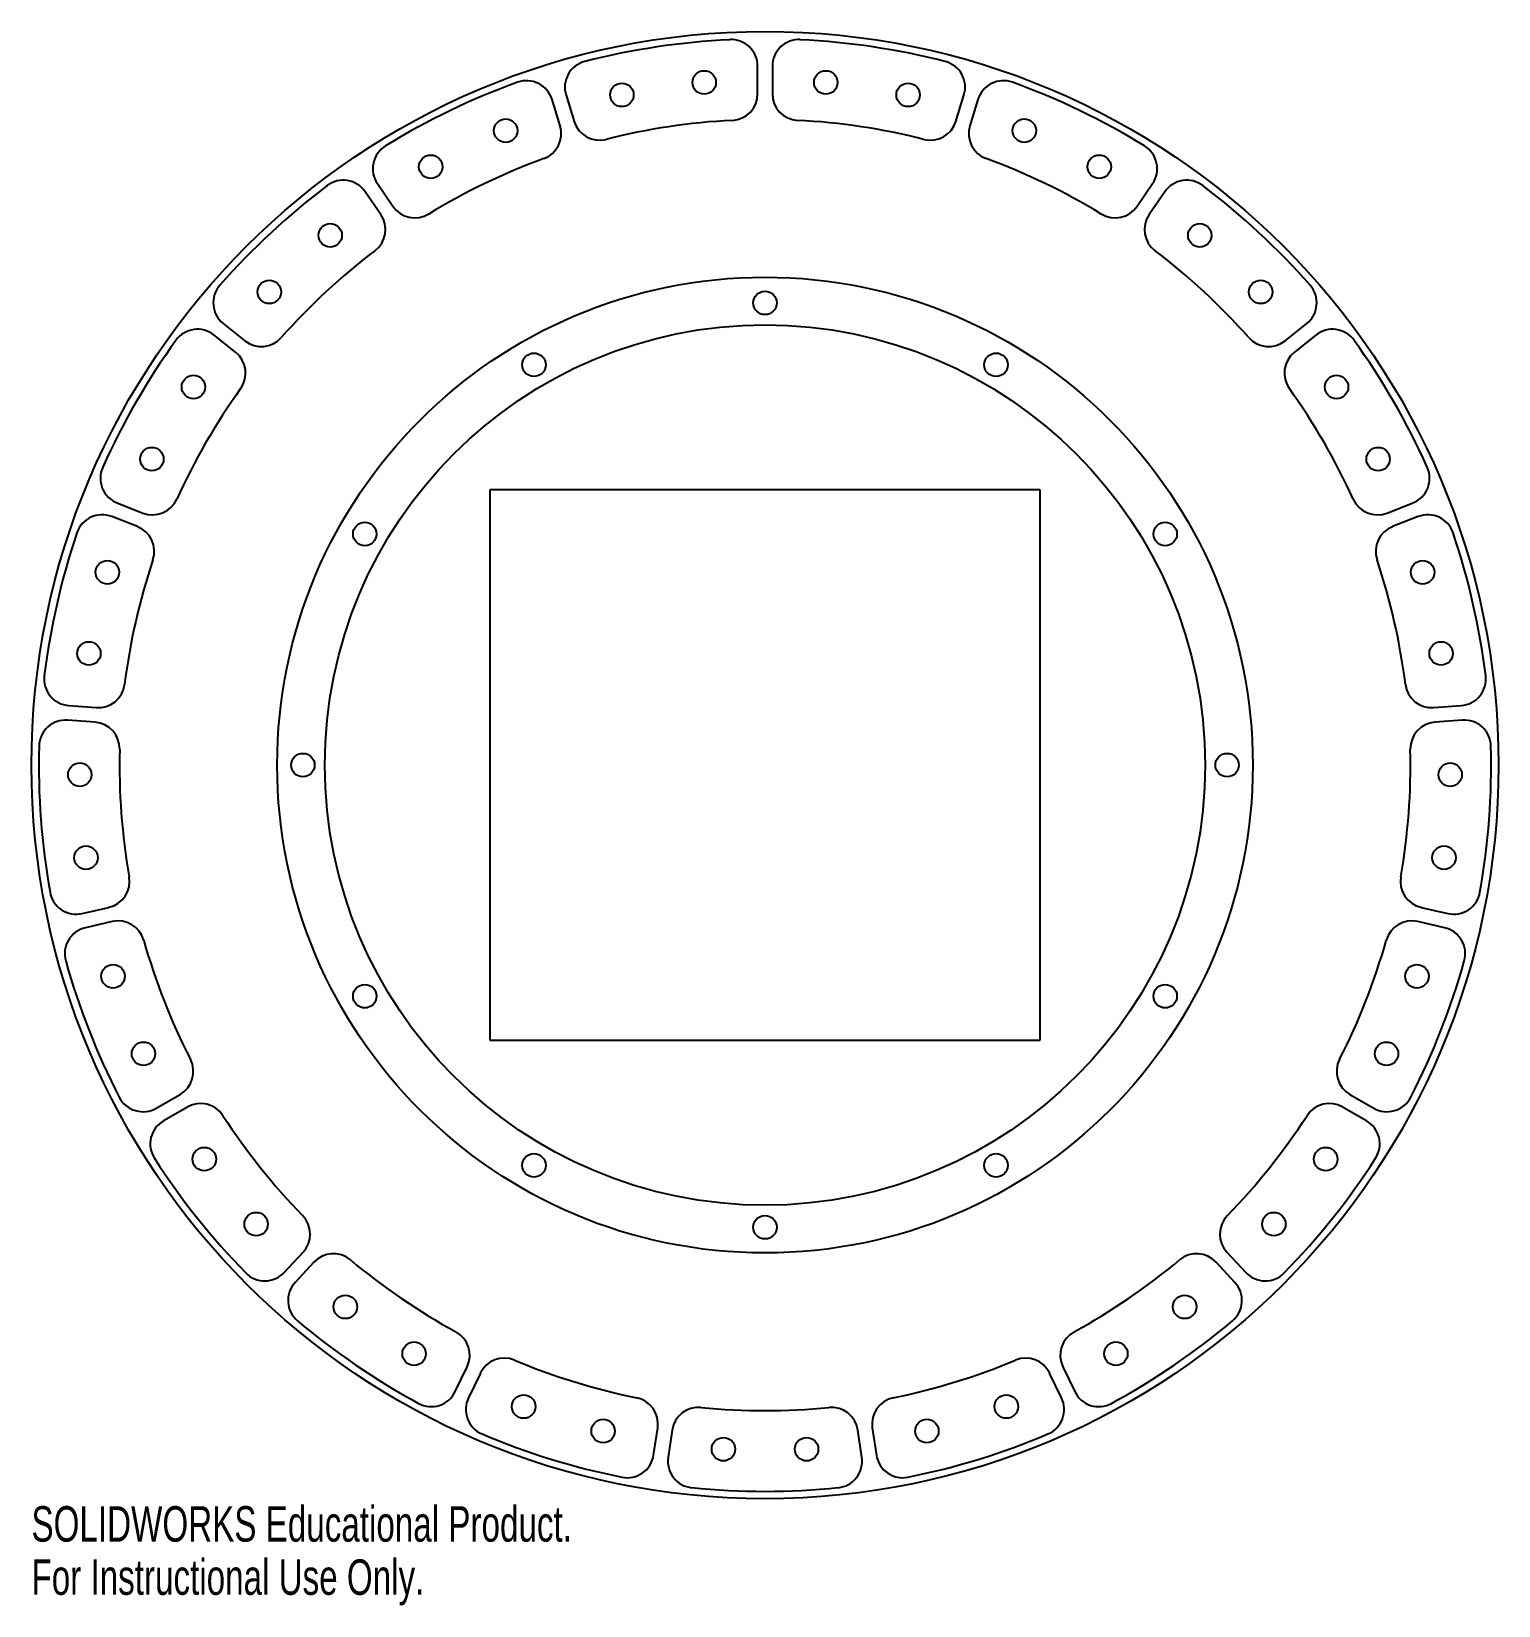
# Model space of a CAD drawing. Header units: millimetres. Extents: x -100 to 100, y -115 to 100.
import ezdxf

# ---------------------------------------------------------------- set-up
doc = ezdxf.new("R2010")
doc.units = ezdxf.units.MM
doc.styles.add('SLDTEXTSTYLE0', font='TXT', dxfattribs={"width": 0.7})

msp = doc.modelspace()

# ---------------------------------------------------------------- linework, layer by layer
at = {"color": 7, "linetype": 'Continuous', "lineweight": 25}
for p, q in [((-1, 91.51), (-1, 95.26)), ((1, 95.26), (1, 91.51)), ((-27.93, 87.15), (-29.03, 90.73)), ((-27.12, 91.32), (-26.02, 87.74)), ((26.02, 87.74), (27.12, 91.32)), ((29.03, 90.73), (27.93, 87.15)), ((-52.38, 75.05), (-54.49, 78.14)), ((-52.84, 79.27), (-50.72, 76.17)), ((50.72, 76.17), (52.84, 79.27)), ((54.49, 78.14), (52.38, 75.05)), ((-73.85, 60.18), (-70.92, 57.84)), ((70.92, 57.84), (73.85, 60.18)), ((-72.17, 56.27), (-75.1, 58.61)), ((75.1, 58.61), (72.17, 56.27)), ((37.5, 37.5), (-37.5, 37.5)), ((-37.5, 37.5), (-37.5, -37.5)), ((37.5, -37.5), (37.5, 37.5)), ((-88.31, 35.73), (-84.82, 34.36)), ((84.82, 34.36), (88.31, 35.73)), ((-85.55, 32.5), (-89.04, 33.87)), ((89.04, 33.87), (85.55, 32.5)), ((-94.92, 8.12), (-91.18, 7.84)), ((91.18, 7.84), (94.92, 8.12)), ((-91.33, 5.84), (-95.07, 6.12)), ((95.07, 6.12), (91.33, 5.84)), ((-93.09, -20.22), (-89.44, -19.39)), ((-88.99, -21.34), (-92.65, -22.17)), ((92.65, -22.17), (88.99, -21.34)), ((89.44, -19.39), (93.09, -20.22)), ((-37.5, -37.5), (37.5, -37.5)), ((-83, -46.76), (-79.75, -44.89)), ((79.75, -44.89), (83, -46.76)), ((-78.75, -46.62), (-82, -48.5)), ((82, -48.5), (78.75, -46.62)), ((-65.53, -69.15), (-62.98, -66.4)), ((62.98, -66.4), (65.53, -69.15)), ((-61.51, -67.76), (-64.06, -70.51)), ((64.06, -70.51), (61.51, -67.76)), ((-42.23, -85.39), (-40.61, -82.01)), ((-38.8, -82.88), (-40.43, -86.26)), ((40.43, -86.26), (38.8, -82.88)), ((40.61, -82.01), (42.23, -85.39)), ((-15.19, -94.05), (-14.63, -90.34)), ((-12.65, -90.64), (-13.21, -94.34)), ((13.21, -94.34), (12.65, -90.64)), ((14.63, -90.34), (15.19, -94.05))]:
    msp.add_line(p, q, dxfattribs=at)
for centre, radius in [((0, 0), 100), ((-8.29, 93.05), 1.6), ((8.29, 93.05), 1.6), ((-19.51, 91.36), 1.6), ((19.51, 91.36), 1.6), ((-35.35, 86.48), 1.6), ((35.35, 86.48), 1.6), ((-45.57, 81.56), 1.6), ((45.57, 81.56), 1.6), ((-59.27, 72.21), 1.6), ((59.27, 72.21), 1.6), ((-67.58, 64.5), 1.6), ((0, 0), 66.5), ((0, 63), 1.6), ((67.58, 64.5), 1.6), ((0, 0), 60), ((-31.5, 54.56), 1.6), ((31.5, 54.56), 1.6), ((-77.92, 51.54), 1.6), ((77.92, 51.54), 1.6), ((-83.59, 41.71), 1.6), ((83.59, 41.71), 1.6), ((-54.56, 31.5), 1.6), ((54.56, 31.5), 1.6), ((-89.65, 26.28), 1.6), ((89.65, 26.28), 1.6), ((-92.17, 15.22), 1.6), ((92.17, 15.22), 1.6), ((-93.41, -1.31), 1.6), ((-63, 0), 1.6), ((63, 0), 1.6), ((93.41, -1.31), 1.6), ((-92.57, -12.62), 1.6), ((92.57, -12.62), 1.6), ((-88.88, -28.79), 1.6), ((88.88, -28.79), 1.6), ((-54.56, -31.5), 1.6), ((54.56, -31.5), 1.6), ((-84.73, -39.35), 1.6), ((84.73, -39.35), 1.6), ((-76.44, -53.71), 1.6), ((-31.5, -54.56), 1.6), ((31.5, -54.56), 1.6), ((76.44, -53.71), 1.6), ((-69.37, -62.57), 1.6), ((0, -63), 1.6), ((69.37, -62.57), 1.6), ((-57.21, -73.85), 1.6), ((57.21, -73.85), 1.6), ((-47.84, -80.24), 1.6), ((47.84, -80.24), 1.6), ((-32.9, -87.44), 1.6), ((32.9, -87.44), 1.6), ((-22.07, -90.78), 1.6), ((22.07, -90.78), 1.6), ((-5.67, -93.25), 1.6), ((5.67, -93.25), 1.6)]:
    msp.add_circle(centre, radius, dxfattribs=at)
for centre, radius, start, end in [((0, 0), 99, 92.7814, 104.3614), ((-4.63, 95.26), 3.63, 0, 92.7814), ((4.63, 95.26), 3.63, 87.2186, 180), ((0, 0), 99, 75.6386, 87.2186), ((-23.66, 92.39), 3.63, 104.3614, 197.1429), ((23.66, 92.39), 3.63, 342.8571, 75.6386), ((0, 0), 99, 109.9243, 121.5043), ((-32.5, 89.66), 3.63, 17.1429, 109.9243), ((32.5, 89.66), 3.63, 70.0757, 162.8571), ((0, 0), 99, 58.4957, 70.0757), ((-4.63, 91.51), 3.63, 272.8952, 0), ((4.63, 91.51), 3.63, 180, 267.1048), ((-31.4, 86.08), 3.63, 290.038, 17.1429), ((-22.55, 88.81), 3.63, 197.1429, 284.2477), ((0, 0), 88, 92.8952, 104.2477), ((0, 0), 88, 75.7523, 87.1048), ((22.55, 88.81), 3.63, 255.7523, 342.8571), ((31.4, 86.08), 3.63, 162.8571, 249.962), ((-49.84, 81.31), 3.63, 121.5043, 214.2857), ((49.84, 81.31), 3.63, 325.7143, 58.4957), ((0, 0), 88, 110.038, 121.3906), ((0, 0), 88, 58.6094, 69.962), ((-57.49, 76.1), 3.63, 34.2857, 127.0671), ((57.49, 76.1), 3.63, 52.9329, 145.7143), ((0, 0), 99, 127.0671, 138.6472), ((0, 0), 99, 41.3528, 52.9329), ((-47.73, 78.22), 3.63, 214.2857, 301.3906), ((47.73, 78.22), 3.63, 238.6094, 325.7143), ((-55.37, 73), 3.63, 307.1809, 34.2857), ((55.37, 73), 3.63, 145.7143, 232.8191), ((0, 0), 88, 127.1809, 138.5334), ((0, 0), 88, 41.4666, 52.8191), ((-71.59, 63.01), 3.63, 138.6472, 231.4286), ((71.59, 63.01), 3.63, 308.5714, 41.3528), ((-77.36, 55.78), 3.63, 51.4286, 144.21), ((-68.66, 60.67), 3.63, 231.4286, 318.5334), ((68.66, 60.67), 3.63, 221.4666, 308.5714), ((77.36, 55.78), 3.63, 35.79, 128.5714), ((0, 0), 99, 144.21, 155.79), ((-74.43, 53.44), 3.63, 324.3237, 51.4286), ((74.43, 53.44), 3.63, 128.5714, 215.6763), ((0, 0), 99, 24.21, 35.79), ((0, 0), 88, 144.3237, 155.6763), ((0, 0), 88, 24.3237, 35.6763), ((-86.98, 39.11), 3.63, 155.79, 248.5714), ((86.98, 39.11), 3.63, 291.4286, 24.21), ((-83.49, 37.74), 3.63, 248.5714, 335.6763), ((83.49, 37.74), 3.63, 204.3237, 291.4286), ((-90.37, 30.49), 3.63, 68.5714, 161.3528), ((-86.88, 29.12), 3.63, 341.4666, 68.5714), ((86.88, 29.12), 3.63, 111.4286, 198.5334), ((90.37, 30.49), 3.63, 18.6472, 111.4286), ((0, 0), 99, 161.3528, 172.9329), ((0, 0), 99, 7.0671, 18.6472), ((0, 0), 88, 161.4666, 172.8191), ((0, 0), 88, 7.1809, 18.5334), ((-94.65, 11.73), 3.63, 172.9329, 265.7143), ((-90.91, 11.45), 3.63, 265.7143, 352.8191), ((90.91, 11.45), 3.63, 187.1809, 274.2857), ((94.65, 11.73), 3.63, 274.2857, 7.0671), ((-95.34, 2.5), 3.63, 85.7143, 178.4957), ((-91.6, 2.22), 3.63, 358.6094, 85.7143), ((91.6, 2.22), 3.63, 94.2857, 181.3906), ((95.34, 2.5), 3.63, 1.5043, 94.2857), ((0, 0), 99, 178.4957, 190.0757), ((0, 0), 99, 349.9243, 1.5043), ((0, 0), 88, 178.6094, 189.962), ((0, 0), 88, 350.038, 1.3906), ((-90.25, -15.85), 3.63, 282.8571, 9.962), ((90.25, -15.85), 3.63, 170.038, 257.1429), ((-93.9, -16.69), 3.63, 190.0757, 282.8571), ((93.9, -16.69), 3.63, 257.1429, 349.9243), ((-88.19, -24.88), 3.63, 15.7523, 102.8571), ((88.19, -24.88), 3.63, 77.1429, 164.2477), ((-91.84, -25.71), 3.63, 102.8571, 195.6386), ((91.84, -25.71), 3.63, 344.3614, 77.1429), ((0, 0), 88, 195.7523, 207.1048), ((0, 0), 88, 332.8952, 344.2477), ((0, 0), 99, 195.6386, 207.2186), ((0, 0), 99, 332.7814, 344.3614), ((-81.56, -41.75), 3.63, 300, 27.1048), ((81.56, -41.75), 3.63, 152.8952, 240), ((-84.81, -43.62), 3.63, 207.2186, 300), ((-76.94, -49.76), 3.63, 32.8952, 120), ((76.94, -49.76), 3.63, 60, 147.1048), ((84.81, -43.62), 3.63, 240, 332.7814), ((-80.18, -51.64), 3.63, 120, 212.7814), ((0, 0), 88, 212.8952, 224.2477), ((0, 0), 88, 315.7523, 327.1048), ((80.18, -51.64), 3.63, 327.2186, 60), ((0, 0), 99, 212.7814, 224.3614), ((0, 0), 99, 315.6386, 327.2186), ((-65.64, -63.93), 3.63, 317.1429, 44.2477), ((65.64, -63.93), 3.63, 135.7523, 222.8571), ((-58.85, -70.23), 3.63, 50.038, 137.1429), ((0, 0), 88, 230.038, 241.3906), ((0, 0), 88, 298.6094, 309.962), ((58.85, -70.23), 3.63, 42.8571, 129.962), ((-68.19, -66.68), 3.63, 224.3614, 317.1429), ((-61.4, -72.98), 3.63, 137.1429, 229.9243), ((61.4, -72.98), 3.63, 310.0757, 42.8571), ((68.19, -66.68), 3.63, 222.8571, 315.6386), ((0, 0), 99, 229.9243, 241.5043), ((0, 0), 99, 298.4957, 310.0757), ((-43.87, -80.44), 3.63, 334.2857, 61.3906), ((43.87, -80.44), 3.63, 118.6094, 205.7143), ((-35.54, -84.46), 3.63, 67.1809, 154.2857), ((0, 0), 88, 247.1809, 258.5334), ((0, 0), 88, 281.4666, 292.8191), ((35.54, -84.46), 3.63, 25.7143, 112.8191), ((-45.5, -83.82), 3.63, 241.5043, 334.2857), ((45.5, -83.82), 3.63, 205.7143, 298.4957), ((-37.16, -87.83), 3.63, 154.2857, 247.0671), ((-18.22, -89.8), 3.63, 351.4286, 78.5334), ((-9.06, -91.18), 3.63, 84.3237, 171.4286), ((0, 0), 88, 264.3237, 275.6763), ((9.06, -91.18), 3.63, 8.5714, 95.6763), ((18.22, -89.8), 3.63, 101.4666, 188.5714), ((37.16, -87.83), 3.63, 292.9329, 25.7143), ((0, 0), 99, 247.0671, 258.6472), ((0, 0), 99, 281.3528, 292.9329), ((-18.77, -93.51), 3.63, 258.6472, 351.4286), ((-9.62, -94.89), 3.63, 171.4286, 264.21), ((9.62, -94.89), 3.63, 275.79, 8.5714), ((18.77, -93.51), 3.63, 188.5714, 281.3528), ((0, 0), 99, 264.21, 275.79)]:
    msp.add_arc(centre, radius, start, end, dxfattribs=at)

# ---------------------------------------------------------------- texts
at = {"color": 7, "linetype": 'Continuous', "char_height": 4.8336, "attachment_point": 1, "style": 'SLDTEXTSTYLE0'}
for s, insert in [('SOLIDWORKS Educational Product.', (-100, -101.02)), ('For Instructional Use Only.', (-100, -108.27))]:
    msp.add_mtext(s, dxfattribs=dict(at, insert=insert))

doc.saveas('drawing.dxf')
